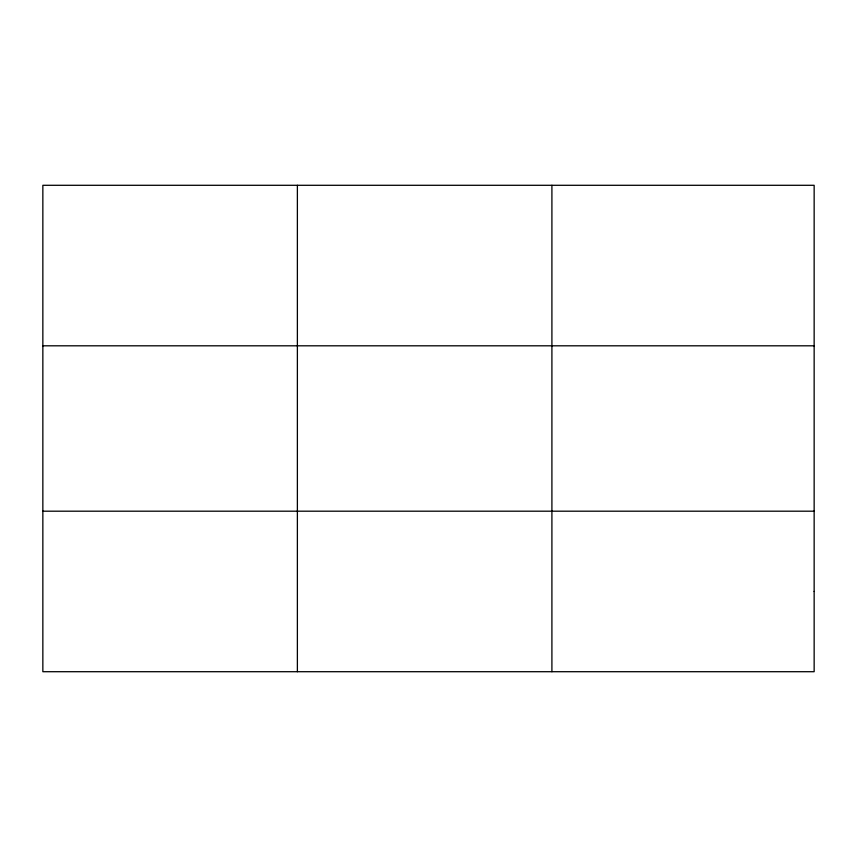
<?xml version="1.0" encoding="UTF-8"?>
<svg xmlns="http://www.w3.org/2000/svg" width="857" height="857" viewBox="0 0 857 857"><rect width="100%" height="100%" fill="white"/><g stroke="black" fill="none" stroke-linecap="round" stroke-linejoin="round"><path stroke-width="1.29" d="M297.379 185.294L297.379 671.706M551.908 185.294L551.908 671.706M42.85 345.81L814.15 345.81M42.85 511.19L814.15 511.19M814.15 591.448L814.15 671.706L42.85 671.706L42.85 185.294L814.15 185.294L814.15 591.448"/></g></svg>
